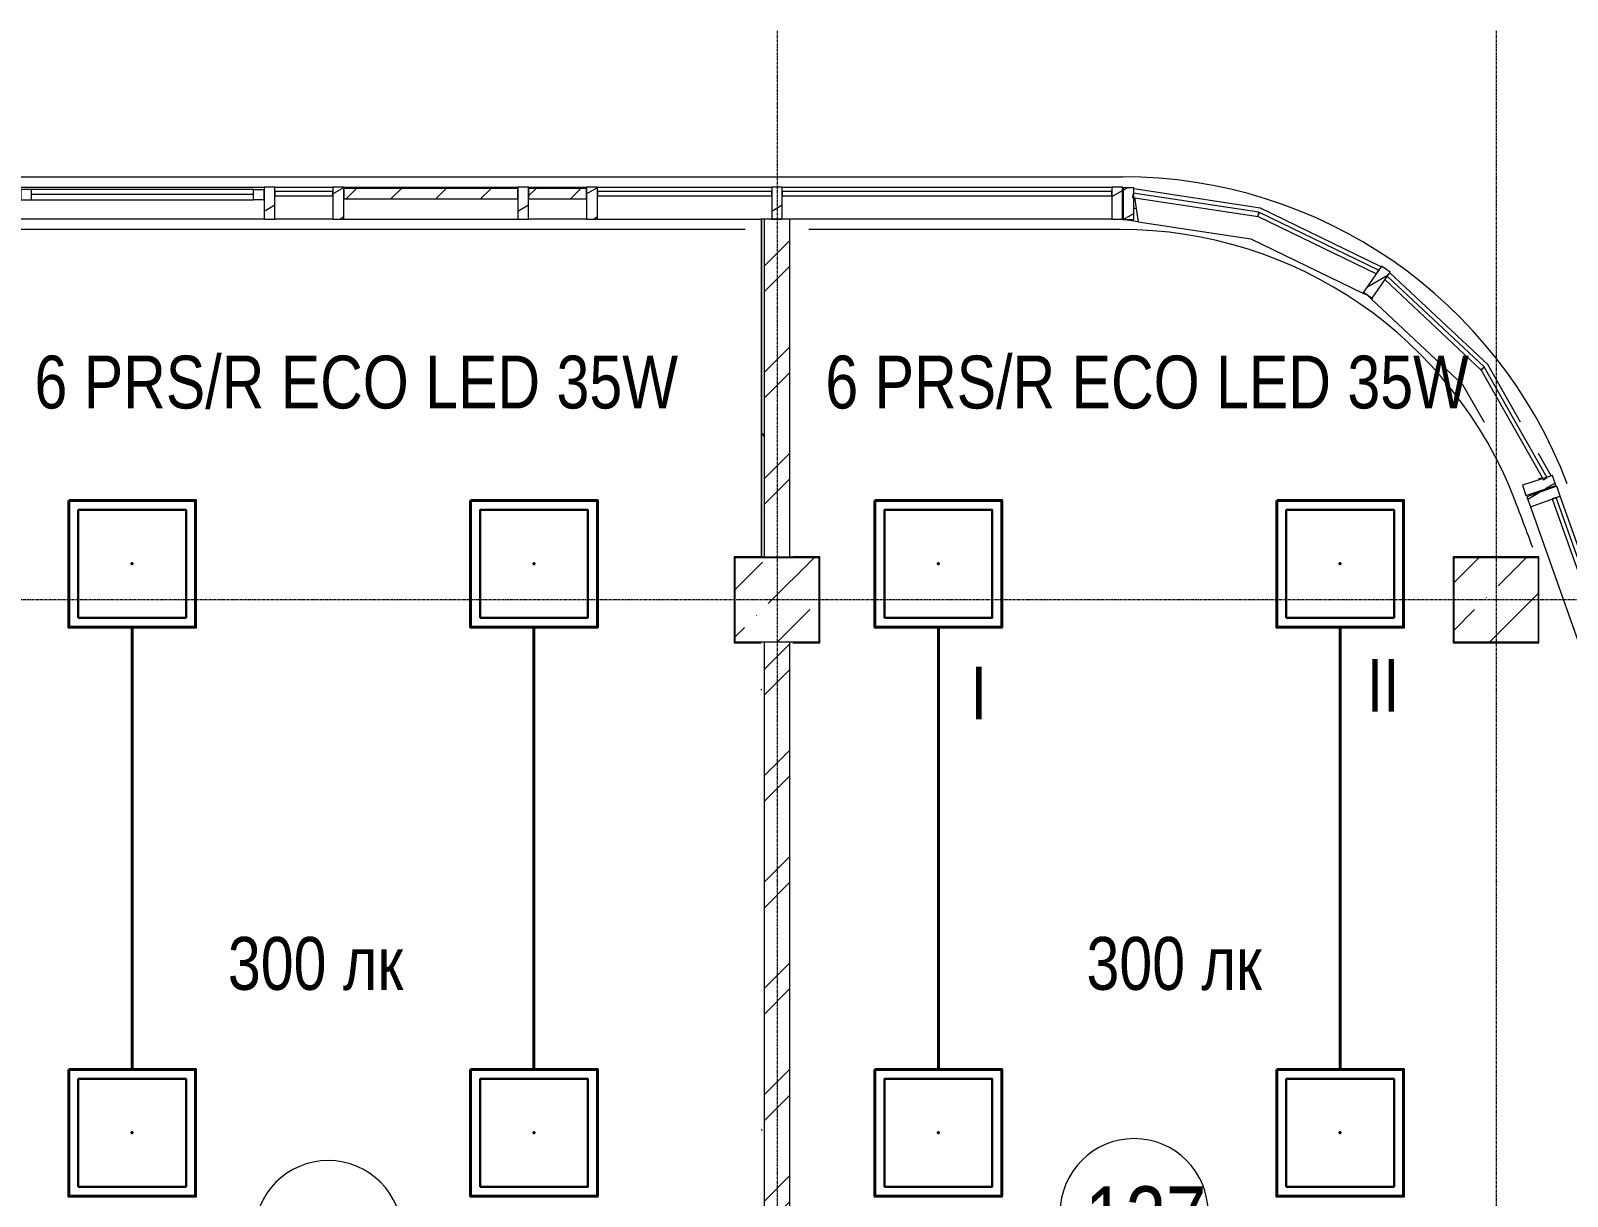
# Model space of a CAD drawing. Header units: metres. Extents: x 14298 to 227756, y -64870 to 286334.
# Drawn here: x 80534 to 87799, y -43606 to -38095 of the extents above; entities that cross this region are included whole.
import ezdxf

# ---------------------------------------------------------------- set-up
doc = ezdxf.new("R2010")
doc.units = ezdxf.units.M
doc.linetypes.add('ADSK_Линия сетки', pattern=[21, 12, -3, 3, -3])
for name, color, linetype, lineweight in [('A-AREA-IDEN', 7, 'Continuous', 9), ('A-DETL-MBND', 7, 'Continuous', 5), ('A-FLOR', 7, 'Continuous', 5), ('A-GLAZ', 7, 'Continuous', 5), ('A-GLAZ-CURT', 7, 'Continuous', 5), ('A-GLAZ-CWMG', 7, 'Continuous', 5), ('A-WALL', 7, 'Continuous', 5), ('A-WALL-PATT', 7, 'Continuous', 18), ('nadpisi', 84, 'Continuous', 13), ('S-COLS', 7, 'Continuous', 5), ('S-GRID', 7, 'Continuous', 9), ('раб осв', 7, 'Continuous', 40), ('ЭЛ', 250, 'Continuous', 50)]:
    doc.layers.add(name, color=color, linetype=linetype, lineweight=lineweight)
doc.styles.add('Arial', font='arial.ttf', dxfattribs={"width": 0.8, "height": 2.5})
doc.styles.add('GOST Common_I_1', font='ARIALN.TTF', dxfattribs={"height": 300})
pattern_1 = [(45, (0, 0), (84.19025, 308.69666), [396.875, -79.375, 3.353, -76.022])]
pattern_2 = [(45, (0, 0), (-106.06602, 106.06602), [])]
pattern_3 = [(30, (0, 0), (-60, 103.92305), [])]
pattern_4 = [(0, (0, 0), (812.8, 203.2), [33.528, -576.072, 33.528, -576.072, -3251.2]), (0, (0, 0), (812.8, 203.2), [-1219.2, 33.528, -1185.672, 33.528, -576.072, -1422.4]), (0, (0, 0), (812.8, 203.2), [-3048, 33.528, -372.872, 33.528, -982.472]), (120, (304.8, 101.6), (-582.37636, 602.30545), [33.528, -576.072, 33.528, -576.072, -3251.2]), (120, (304.8, 101.6), (-582.37636, 602.30545), [-1219.2, 33.528, -1185.672, 33.528, -576.072, -1422.4]), (120, (304.8, 101.6), (-582.37636, 602.30545), [-3048, 33.528, -372.872, 33.528, -982.472]), (240, (406.4, 508), (-230.42364, -805.50545), [33.528, -576.072, 33.528, -576.072, -3251.2]), (240, (406.4, 508), (-230.42364, -805.50545), [-1219.2, 33.528, -1185.672, 33.528, -576.072, -1422.4]), (240, (406.4, 508), (-230.42364, -805.50545), [-3048, 33.528, -372.872, 33.528, -982.472])]

# ---------------------------------------------------------------- blocks, each defined once
blk = doc.blocks.new('КДП АПК - КР_rvt-1-1 этаж')
at = {"layer": 'S-COLS', "lineweight": 13}
h = blk.add_hatch(dxfattribs=at)
h.set_pattern_fill('FP_125', color=256, style=0, pattern_type=2)
h.set_pattern_definition(pattern_1)
h.paths.add_polyline_path([(83862.7, -40345.6), (84262.7, -40345.6), (84262.7, -39945.6), (83862.7, -39945.6)], flags=0)
h = blk.add_hatch(dxfattribs=at)
h.set_pattern_fill('FP_125', color=256, style=0, pattern_type=2)
h.set_pattern_definition(pattern_1)
h.paths.add_polyline_path([(87353.6, -40345.6), (87662.7, -40345.6), (87662.7, -39945.6), (87262.7, -39945.6), (87262.7, -40345.6)], flags=0)
at = {"layer": 'A-FLOR', "lineweight": 13}
for p, q in [((83912.7, -38395.6), (78212.7, -38395.6)), ((85686, -38395.6), (84212.7, -38395.6))]:
    blk.add_line(p, q, dxfattribs=at)
for centre, radius, start, end in [((85686, -40395.6), 2000, 20.99354, 90), ((65363.6, -48145.6), 23750, 20.31836, 20.8845)]:
    blk.add_arc(centre, radius, start, end, dxfattribs=at)
at = {"layer": 'S-COLS', "lineweight": 13}
for p, q in [((84262.7, -39945.6), (83862.7, -39945.6)), ((83862.7, -39945.6), (83862.7, -40345.6)), ((84262.7, -40345.6), (84262.7, -39945.6)), ((87662.7, -39945.6), (87262.7, -39945.6)), ((87262.7, -39945.6), (87262.7, -40345.6)), ((87662.7, -40345.6), (87662.7, -39945.6)), ((83862.7, -40345.6), (84262.7, -40345.6)), ((87262.7, -40345.6), (87662.7, -40345.6))]:
    blk.add_line(p, q, dxfattribs=at)
blk = doc.blocks.new('Системная панель - Сплошная-1172247-1 этаж')
at = {"layer": 'A-GLAZ-CURT'}
h = blk.add_hatch(dxfattribs=at)
h.set_pattern_fill('FP_3', color=256, style=0, pattern_type=2)
h.set_pattern_definition(pattern_2)
h.paths.add_polyline_path([(82837.7, -38890.6), (82837.7, -38840.6), (82014.3, -38840.6), (82014.3, -38890.6), (82593.7, -38890.6)], flags=0)
at = {"layer": 'A-GLAZ-CURT', "lineweight": 13}
for p, q in [((82837.7, -38840.6), (82014.3, -38840.6)), ((82014.3, -38840.6), (82014.3, -38890.6)), ((82837.7, -38890.6), (82837.7, -38840.6)), ((82014.3, -38890.6), (82837.7, -38890.6))]:
    blk.add_line(p, q, dxfattribs=at)
blk = doc.blocks.new('Системная панель - С остеклением-1172246-1 этаж')
at = {"layer": 'A-GLAZ-CURT', "lineweight": 13}
for p, q in [((70837.7, -38855.6), (70014.3, -38855.6)), ((70014.3, -38855.6), (70014.3, -38875.6)), ((70837.7, -38875.6), (70837.7, -38855.6)), ((70014.3, -38875.6), (70837.7, -38875.6))]:
    blk.add_line(p, q, dxfattribs=at)
blk = doc.blocks.new('Системная панель - С остеклением-1173248-1 этаж')
at = {"layer": 'A-GLAZ-CURT', "lineweight": 13}
for p, q in [((778.9, 10), (-778.9, 10)), ((-778.9, 10), (-778.9, -10)), ((778.9, -10), (778.9, 10)), ((-778.9, -10), (778.9, -10))]:
    blk.add_line(p, q, dxfattribs=at)
blk = doc.blocks.new('M_Тент витража777 - M_Тент витража одинарное справо-2656251-1 этаж')
at = {"layer": 'A-GLAZ', "lineweight": 13}
for p, q in [((-575, -20), (-575, 30)), ((-575, 30), (-525, 30)), ((-575, 30), (-575, -20)), ((-525, 30), (-525, -20)), ((-525, 4.6), (525, 4.6)), ((525, 30), (525, -20)), ((575, 30), (525, 30)), ((575, -20), (575, 30)), ((575, -20), (575, 30)), ((-525, -20), (-575, -20)), ((525, -20), (575, -20))]:
    blk.add_line(p, q, dxfattribs=at)
at = {"layer": 'A-GLAZ'}
for p, q in [((525, 30), (-525, 30)), ((-525, -20), (525, -20))]:
    blk.add_line(p, q, dxfattribs=at)
blk = doc.blocks.new('Системная панель - Сплошная-1172245-1 этаж')
at = {"layer": 'A-GLAZ-CURT'}
h = blk.add_hatch(dxfattribs=at)
h.set_pattern_fill('FP_4', color=256, style=0, pattern_type=2)
h.set_pattern_definition(pattern_2)
h.paths.add_polyline_path([(83161.9, -38890.6), (83161.9, -38840.6), (82887.7, -38840.6), (82887.7, -38890.6)], flags=0)
at = {"layer": 'A-GLAZ-CURT', "lineweight": 13}
for p, q in [((83161.9, -38840.6), (82887.7, -38840.6)), ((82887.7, -38840.6), (82887.7, -38890.6)), ((83161.9, -38890.6), (83161.9, -38840.6)), ((82887.7, -38890.6), (83161.9, -38890.6))]:
    blk.add_line(p, q, dxfattribs=at)
blk = doc.blocks.new('Системная панель - С остеклением-1172248-1 этаж')
at = {"layer": 'A-GLAZ-CURT', "lineweight": 13}
for p, q in [((81961.9, -38855.6), (81687.7, -38855.6)), ((81687.7, -38855.6), (81687.7, -38875.6)), ((81961.9, -38875.6), (81961.9, -38855.6)), ((81687.7, -38875.6), (81961.9, -38875.6))]:
    blk.add_line(p, q, dxfattribs=at)
blk = doc.blocks.new('Прямоугольный импост - 50 x 150мм-V12-1 этаж')
at = {"layer": 'A-GLAZ-CWMG'}
h = blk.add_hatch(dxfattribs=at)
h.set_pattern_fill('FP_19', color=256, style=0, pattern_type=2)
h.set_pattern_definition([(150, (81662.65, 38865.64), (-60, -103.92305), [])])
h.paths.add_polyline_path([(25, -120), (-25, -120), (-25, 30), (25, 30)], flags=0)
at = {"layer": 'A-GLAZ-CWMG', "lineweight": 18}
for p, q in [((-25, 30), (25, 30)), ((-25, -120), (-25, 30)), ((25, 30), (25, -120)), ((25, -120), (-25, -120))]:
    blk.add_line(p, q, dxfattribs=at)
blk = doc.blocks.new('Прямоугольный импост - 50 x 150мм-V13-1 этаж')
at = {"layer": 'A-GLAZ-CWMG'}
h = blk.add_hatch(dxfattribs=at)
h.set_pattern_fill('FP_20', color=256, style=0, pattern_type=2)
h.set_pattern_definition([(150, (82862.65, 38865.64), (-60, -103.92305), [])])
h.paths.add_polyline_path([(25, -120), (-25, -120), (-25, 30), (25, 30)], flags=0)
at = {"layer": 'A-GLAZ-CWMG', "lineweight": 18}
for p, q in [((-25, 30), (25, 30)), ((-25, -120), (-25, 30)), ((25, 30), (25, -120)), ((25, -120), (-25, -120))]:
    blk.add_line(p, q, dxfattribs=at)
blk = doc.blocks.new('Прямоугольный импост - 50 x 150мм-V14-1 этаж')
at = {"layer": 'A-GLAZ-CWMG'}
h = blk.add_hatch(dxfattribs=at)
h.set_pattern_fill('FP_21', color=256, style=0, pattern_type=2)
h.set_pattern_definition([(150, (84062.65, 38865.64), (-60, -103.92305), [])])
h.paths.add_polyline_path([(25, -120), (-25, -120), (-25, 30), (25, 30)], flags=0)
at = {"layer": 'A-GLAZ-CWMG', "lineweight": 18}
for p, q in [((-25, 30), (25, 30)), ((-25, -120), (-25, 30)), ((25, 30), (25, -120)), ((25, -120), (-25, -120))]:
    blk.add_line(p, q, dxfattribs=at)
blk = doc.blocks.new('Прямоугольный импост - 50 x 150мм-1173076-1 этаж')
at = {"layer": 'A-GLAZ-CWMG'}
h = blk.add_hatch(dxfattribs=at)
h.set_pattern_fill('FP_22', color=256, style=0, pattern_type=2)
h.set_pattern_definition([(30, (-85695.54, 38865.64), (-60, 103.92305), [])])
h.paths.add_polyline_path([(0, -120), (0, 30), (-50, 30), (-50, -120)], flags=0)
at = {"layer": 'A-GLAZ-CWMG', "lineweight": 18}
for p, q in [((-50, 30), (-50, -120)), ((0, 30), (-50, 30)), ((0, -120), (0, 30)), ((-50, -120), (0, -120))]:
    blk.add_line(p, q, dxfattribs=at)
blk = doc.blocks.new('Прямоугольный импост - 50 x 150мм-999285-1 этаж')
at = {"layer": 'A-GLAZ-CWMG'}
for p, q in [((70887.7, -38835.7), (72037.7, -38835.7)), ((72037.7, -38985.7), (70887.7, -38985.7))]:
    blk.add_line(p, q, dxfattribs=at)
blk = doc.blocks.new('Прямоугольный импост - 50 x 150мм-1009449-1 этаж')
at = {"layer": 'A-GLAZ-CWMG'}
for p, q in [((84087.7, -38835.7), (85645.5, -38835.7)), ((85645.5, -38985.7), (84122.7, -38985.7))]:
    blk.add_line(p, q, dxfattribs=at)
blk = doc.blocks.new('Системная панель - С остеклением-1173254-1 этаж')
at = {"layer": 'A-GLAZ-CURT', "lineweight": 13}
for p, q in [((550, 10), (-550, 10)), ((-550, 10), (-550, -10)), ((550, -10), (550, 10)), ((-550, -10), (550, -10))]:
    blk.add_line(p, q, dxfattribs=at)
blk = doc.blocks.new('Прямоугольный импост - 50 x 150мм-1003193-1 этаж')
at = {"layer": 'A-GLAZ-CWMG'}
for p, q in [((88133.3, -41332.5), (87766.5, -40295.5)), ((87625.1, -40345.6), (87991.8, -41382.5)), ((88133.3, -41332.5), (88114.4, -41339.2))]:
    blk.add_line(p, q, dxfattribs=at)
blk = doc.blocks.new('Прямоугольный импост - 50 x 150мм 2-1582386-1 этаж')
at = {"layer": 'A-GLAZ-CWMG'}
h = blk.add_hatch(dxfattribs=at)
h.set_pattern_fill('FP_37', color=256, style=0, pattern_type=2)
h.set_pattern_definition([(218.626, (90555.57, -25572.5), (74.9081, -93.74847), [])])
h.paths.add_polyline_path([(-71.3, 112.4), (-48.9, -35.9), (0.5, -28.5), (-21.9, 119.9)], flags=0)
at = {"layer": 'A-GLAZ-CWMG', "lineweight": 18}
for p, q in [((-21.9, 119.9), (-71.3, 112.4)), ((-71.3, 112.4), (-48.9, -35.9)), ((0.5, -28.5), (-21.9, 119.9)), ((-48.9, -35.9), (0.5, -28.5))]:
    blk.add_line(p, q, dxfattribs=at)
blk = doc.blocks.new('Системная панель - С остеклением-1582387-1 этаж')
at = {"layer": 'A-GLAZ-CURT', "lineweight": 13}
for p, q in [((300.2, 10), (-300.2, 10)), ((-300.2, 10), (-300.2, -10)), ((300.2, -10), (300.2, 10)), ((-300.2, -10), (300.2, -10))]:
    blk.add_line(p, q, dxfattribs=at)
blk = doc.blocks.new('Прямоугольный импост - 50 x 150мм 3-1173090-1 этаж')
at = {"layer": 'A-GLAZ-CWMG'}
h = blk.add_hatch(dxfattribs=at)
h.set_pattern_fill('FP_38', color=256, style=0, pattern_type=2)
h.set_pattern_definition([(269.616, (-78349.09, 56366.91), (119.9973, -0.80424), [])])
h.paths.add_polyline_path([(-29.5, 119.8), (0.4, -27.1), (-48.6, -37.1), (-78.5, 109.9)], flags=0)
at = {"layer": 'A-GLAZ-CWMG', "lineweight": 18}
for p, q in [((-78.5, 109.9), (-29.5, 119.8)), ((-48.6, -37.1), (-78.5, 109.9)), ((-29.5, 119.8), (0.4, -27.1)), ((0.4, -27.1), (-48.6, -37.1))]:
    blk.add_line(p, q, dxfattribs=at)
blk = doc.blocks.new('Прямоугольный импост - 50 x 150мм-1582382-1 этаж')
at = {"layer": 'A-GLAZ-CWMG'}
for p, q in [((86348.1, -38934.3), (85749.3, -38843.5)), ((85749.3, -38861.6), (85749.6, -38863.7)), ((85752.7, -38884.4), (85770, -38998.3)), ((85770, -38998.3), (86303.1, -39079.2))]:
    blk.add_line(p, q, dxfattribs=at)
blk = doc.blocks.new('Прямоугольный импост - 50 x 150мм-992006-1 этаж')
at = {"layer": 'A-GLAZ-CWMG'}
h = blk.add_hatch(dxfattribs=at)
h.set_pattern_fill('FP_39', color=256, style=0, pattern_type=2)
h.set_pattern_definition([(280.522, (67204.11, 69277.82), (117.98218, 21.91357), [])])
h.paths.add_polyline_path([(-50, 120), (-50, -30), (0, -30), (0, 120)], flags=0)
at = {"layer": 'A-GLAZ-CWMG', "lineweight": 18}
for p, q in [((0, 120), (-50, 120)), ((-50, 120), (-50, -30)), ((0, -30), (0, 120)), ((-50, -30), (0, -30))]:
    blk.add_line(p, q, dxfattribs=at)
blk = doc.blocks.new('Системная панель - С остеклением-1221584-1 этаж')
at = {"layer": 'A-GLAZ-CURT', "lineweight": 13}
for p, q in [((313, 10), (-313, 10)), ((-313, 10), (-313, -10)), ((313, -10), (313, 10)), ((-313, -10), (313, -10))]:
    blk.add_line(p, q, dxfattribs=at)
blk = doc.blocks.new('Прямоугольный импост - 50 x 150мм-1221578-1 этаж')
at = {"layer": 'A-GLAZ-CWMG'}
for p, q in [((87423.7, -39673.7), (86960.4, -39239.7)), ((86877.4, -39360.5), (86874.5, -39364.7)), ((86874.5, -39364.7), (87304.5, -39767.6))]:
    blk.add_line(p, q, dxfattribs=at)
blk = doc.blocks.new('Системная панель - С остеклением-1221036-1 этаж')
at = {"layer": 'A-GLAZ-CURT', "lineweight": 13}
for p, q in [((300, 10), (-300, 10)), ((-300, 10), (-300, -10)), ((300, -10), (300, 10)), ((-300, -10), (300, -10))]:
    blk.add_line(p, q, dxfattribs=at)
blk = doc.blocks.new('Прямоугольный импост - 50 x 150мм-1422384-1 этаж')
at = {"layer": 'A-GLAZ-CWMG'}
for p, q in [((87578.3, -39945.6), (87423.7, -39673.7)), ((87304.5, -39767.6), (87405.7, -39945.6)), ((87722.9, -40200.1), (87662.7, -40094.1)), ((87662.7, -40212.5), (87682.1, -40209.2)), ((87703.1, -40205.7), (87708.4, -40204.8))]:
    blk.add_line(p, q, dxfattribs=at)
blk = doc.blocks.new('Прямоугольный импост - 50 x 150мм-1582478-1 этаж')
at = {"layer": 'A-GLAZ-CWMG'}
for p, q in [((86919.2, -39211.4), (86348.1, -38934.3)), ((86303.1, -39079.2), (86833.3, -39336.4)), ((86833.3, -39336.4), (86836.2, -39332.2))]:
    blk.add_line(p, q, dxfattribs=at)
blk = doc.blocks.new('Прямоугольный импост - 50 x 150мм-V57-1 этаж')
at = {"layer": 'A-GLAZ-CWMG'}
h = blk.add_hatch(dxfattribs=at)
h.set_pattern_fill('FP_86', color=256, style=0, pattern_type=2)
h.set_pattern_definition([(295.495, (-93865.4, 16898.8), (108.31474, 51.65188), [])])
h.paths.add_polyline_path([(25, 120), (25, -30), (-25, -30), (-25, 120)], flags=0)
at = {"layer": 'A-GLAZ-CWMG', "lineweight": 18}
for p, q in [((-25, -30), (-25, 120)), ((-25, 120), (25, 120)), ((25, 120), (25, -30)), ((25, -30), (-25, -30))]:
    blk.add_line(p, q, dxfattribs=at)
blk = doc.blocks.new('ПСС_Марка_помещения - Имя_2_5мм-224473-1 этаж')
at = {"layer": 'A-AREA-IDEN'}
for start, end in [(360, 180), (180, 360)]:
    blk.add_arc((-0.074, 0.039), 3.5, start, end, dxfattribs=at)
blk = doc.blocks.new('ARS.R UNI LED')
at = {"color": 5, "lineweight": 30, "ltscale": 100}
blk.add_lwpolyline([(2913222.7, 2072748.5), (2913732.7, 2072748.5), (2913732.7, 2073258.5), (2913222.7, 2073258.5)], close=True, dxfattribs=at)
at = {"color": 0, "lineweight": 40, "ltscale": 100}
blk.add_point((2913477.7, 2073003.5), dxfattribs=at)
at = {"layer": 'ЭЛ', "color": 5, "lineweight": 40, "ltscale": 10}
blk.add_lwpolyline([(2913177.7, 2073303.5), (2913777.7, 2073303.5), (2913777.7, 2072703.5), (2913177.7, 2072703.5)], close=True, dxfattribs=at)

msp = doc.modelspace()

# ---------------------------------------------------------------- hatches: boundary and pattern name
at = {"layer": 'A-GLAZ-CWMG', "lineweight": 15}
h = msp.add_hatch(dxfattribs=at)
h.set_pattern_fill('FP_5', color=256, style=0, pattern_type=2)
h.set_pattern_definition(pattern_3)
h.paths.add_polyline_path([(81961.9076, -38985.6677), (82014.3111, -38985.6677), (82014.3111, -38835.6677), (81961.9076, -38835.6677)], flags=0)
h = msp.add_hatch(dxfattribs=at)
h.set_pattern_fill('FP_5', color=256, style=0, pattern_type=2)
h.set_pattern_definition(pattern_3)
h.paths.add_polyline_path([(83161.9076, -38985.6677), (83214.3111, -38985.6677), (83214.3111, -38835.6677), (83161.9076, -38835.6677)], flags=0)
at = {"layer": 'A-WALL-PATT', "lineweight": 15}
h = msp.add_hatch(dxfattribs=at)
h.set_pattern_fill('FP_81', color=256, style=0, pattern_type=2)
h.set_pattern_definition(pattern_4)
h.paths.add_polyline_path([(84002.6532, -40585.6443), (84002.6532, -38985.6443), (83990.6532, -38985.6443), (83990.6532, -40585.6443)], flags=0)
h = msp.add_hatch(dxfattribs=at)
h.set_pattern_fill('FP_1', color=256, style=0, pattern_type=2)
h.set_pattern_definition([(45, (0, 0), (-251.4472, 251.4472), []), (45, (0, 381), (-251.4472, 251.4472), [])])
h.paths.add_polyline_path([(84002.6532, -40585.6443), (84122.6532, -40585.6443), (84122.6532, -38985.6443), (84002.6532, -38985.6443), (84002.6532, -40440.1735)], flags=0)
h = msp.add_hatch(dxfattribs=at)
h.set_pattern_fill('FP_81', color=256, style=0, pattern_type=2)
h.set_pattern_definition(pattern_4)
h.paths.add_polyline_path([(83862.6532, -40988.6443), (83862.6532, -40585.6443), (83859.6532, -40585.6443), (83859.6532, -40988.6443)], flags=0)
h = msp.add_hatch(dxfattribs=at)
h.set_pattern_fill('FP_81', color=256, style=0, pattern_type=2)
h.set_pattern_definition(pattern_4)
h.paths.add_polyline_path([(83987.6532, -47085.6443), (83990.6532, -47085.6443), (83990.6532, -46175.6443), (83987.6532, -46175.6443), (83987.6532, -47082.6443)], flags=0)
h.paths.add_polyline_path([(83987.6532, -45165.6443), (83990.6532, -45165.6443), (83990.6532, -40985.6443), (83987.6532, -40985.6443), (83987.6532, -43280.8435)], flags=0)
h = msp.add_hatch(dxfattribs=at)
h.set_pattern_fill('FP_1', color=256, style=0, pattern_type=2)
h.set_pattern_definition([(45, (21800, 280), (-251.4472, 251.4472), []), (45, (21800, 661), (-251.4472, 251.4472), [])])
h.paths.add_polyline_path([(84122.6532, -47085.6443), (84122.6532, -40985.6443), (84002.6532, -40985.6443), (84002.6532, -47085.6443)])
h = msp.add_hatch(dxfattribs=at)
h.set_pattern_fill('FP_81', color=256, style=0, pattern_type=2)
h.set_pattern_definition(pattern_4)
h.paths.add_polyline_path([(87665.6532, -40988.6443), (87665.6532, -40985.6443), (87262.6532, -40985.6443), (87262.6532, -40988.6443)], flags=0)

# ---------------------------------------------------------------- linework, layer by layer
at = {"layer": 'A-DETL-MBND', "lineweight": 15}
for p, q in [((79287.6532, -38785.6443), (85695.5434, -38785.6443)), ((82014.3111, -38835.6677), (82837.6532, -38835.6677)), ((83214.3111, -38835.6677), (84037.6532, -38835.6677)), ((82014.3111, -38985.6677), (82837.6532, -38985.6677)), ((83214.3111, -38985.6677), (83987.6532, -38985.6677)), ((87662.4578, -40585.1131), (87664.0924, -40589.5575))]:
    msp.add_line(p, q, dxfattribs=at)
for radius, start, end in [(2250, 20.76163247, 90), (2100, 89.89878697, 90), (2100, 88.21642866, 88.53332736)]:
    msp.add_arc((85695.5434, -41035.6443), radius, start, end, dxfattribs=at)
at = {"layer": 'A-FLOR', "lineweight": 15}
for p, q in [((85769.9597, -38998.3304), (85686.491, -38985.6677)), ((86856.0444, -39347.4461), (86833.2941, -39336.4095)), ((86874.4978, -39364.7337), (86856.0444, -39347.4461)), ((84122.6532, -40585.6443), (84137.6532, -40585.6443)), ((84137.6532, -40985.6443), (84122.6532, -40985.6443))]:
    msp.add_line(p, q, dxfattribs=at)
at = {"layer": 'A-GLAZ-CWMG', "lineweight": 15}
for p, q in [((81687.6532, -38835.6677), (81961.9076, -38835.6677)), ((82014.3111, -38835.6677), (81961.9076, -38835.6677)), ((81961.9076, -38835.6677), (81961.9076, -38985.6677)), ((82014.3111, -38985.6677), (82014.3111, -38835.6677)), ((82887.6532, -38835.6677), (83161.9076, -38835.6677)), ((83214.3111, -38835.6677), (83161.9076, -38835.6677)), ((83161.9076, -38835.6677), (83161.9076, -38985.6677)), ((83214.3111, -38985.6677), (83214.3111, -38835.6677)), ((81961.9076, -38985.6677), (81687.6532, -38985.6677)), ((81961.9076, -38985.6677), (82014.3111, -38985.6677)), ((83161.9076, -38985.6677), (82887.6532, -38985.6677)), ((83161.9076, -38985.6677), (83214.3111, -38985.6677))]:
    msp.add_line(p, q, dxfattribs=at)
at = {"layer": 'A-WALL', "lineweight": 15}
for p, q in [((83987.6532, -38985.6443), (83987.6532, -40582.6443)), ((84002.6532, -38985.6443), (83987.6532, -38985.6443)), ((83990.6532, -40585.6443), (83990.6532, -38985.6443)), ((84122.6532, -38985.6443), (84002.6532, -38985.6443)), ((84002.6532, -40585.6443), (84002.6532, -38985.6443)), ((84122.6532, -40585.6443), (84122.6532, -38985.6443)), ((83987.6532, -40582.6443), (83859.6532, -40582.6443)), ((83859.6532, -40582.6443), (83859.6532, -40988.6443)), ((83862.6532, -40585.6443), (84122.6532, -40585.6443)), ((83862.6532, -40985.6443), (83862.6532, -40585.6443)), ((84265.6532, -40582.6443), (84137.6532, -40582.6443)), ((84137.6532, -40585.6443), (84262.6532, -40585.6443)), ((84262.6532, -40585.6443), (84262.6532, -40985.6443)), ((84265.6532, -40988.6443), (84265.6532, -40582.6443)), ((87665.6532, -40582.6443), (87259.6532, -40582.6443)), ((87259.6532, -40582.6443), (87259.6532, -40988.6443)), ((87262.6532, -40585.6443), (87662.6532, -40585.6443)), ((87262.6532, -40985.6443), (87262.6532, -40585.6443)), ((87662.6532, -40585.6443), (87662.6532, -40985.6443)), ((87665.6532, -40988.6443), (87665.6532, -40582.6443)), ((83859.6532, -40988.6443), (83987.6532, -40988.6443)), ((84122.6532, -40985.6443), (83862.6532, -40985.6443)), ((84002.6532, -47085.6443), (84002.6532, -40985.6443)), ((84122.6532, -47085.6443), (84122.6532, -40985.6443)), ((84262.6532, -40985.6443), (84137.6532, -40985.6443)), ((84137.6532, -40988.6443), (84265.6532, -40988.6443)), ((87259.6532, -40988.6443), (87665.6532, -40988.6443)), ((87662.6532, -40985.6443), (87262.6532, -40985.6443))]:
    msp.add_line(p, q, dxfattribs=at)
at = {"layer": 'S-GRID', "linetype": 'ADSK_Линия сетки', "lineweight": 15}
for p, q in [((84062.6532, -38095.4453), (84062.6532, -64052.4737)), ((87462.6532, -38095.4453), (87462.6532, -64052.4737)), ((95458.7083, -40785.6443), (29247.2594, -40785.6443))]:
    msp.add_line(p, q, dxfattribs=at)
at = {"layer": 'раб осв', "color": 0, "lineweight": 40}
for points in [[(81013.258, -40915.6417), (81013.258, -43005.6417)], [(82913.258, -43005.6417), (82913.258, -40915.6417)], [(84825.4726, -40915.6417), (84825.4726, -43005.6417)], [(86725.4726, -43005.6417), (86725.4726, -40915.6417)]]:
    msp.add_lwpolyline(points, dxfattribs=at)

# ---------------------------------------------------------------- block references
at = {"lineweight": 13}
msp.add_blockref('КДП АПК - КР_rvt-1-1 этаж', (0, -639.2559), dxfattribs=at)
at = {"layer": 'A-AREA-IDEN', "lineweight": 15, "xscale": 99.99999999999993, "yscale": 99.99999999999993, "zscale": 99.99999999999993}
for p in [(85758.743, -43687.1888), (81947.841, -43791.0203)]:
    msp.add_blockref('ПСС_Марка_помещения - Имя_2_5мм-224473-1 этаж', p, dxfattribs=at)
at = {"layer": 'A-GLAZ', "lineweight": 15, "rotation": 180}
msp.add_blockref('M_Тент витража777 - M_Тент витража одинарное справо-2656251-1 этаж', (81062.6532, -38865.6443), dxfattribs=at)
at = {"layer": 'A-GLAZ-CURT', "lineweight": 15}
for name, p in [('Системная панель - С остеклением-1172248-1 этаж', (0, 0)), ('Системная панель - Сплошная-1172247-1 этаж', (0, 0)), ('Системная панель - Сплошная-1172245-1 этаж', (0, 0)), ('Системная панель - С остеклением-1172246-1 этаж', (13200, 0))]:
    msp.add_blockref(name, p, dxfattribs=at)
for name, p, rotation in [('Системная панель - С остеклением-1173248-1 этаж', (84866.5983, -38865.6443), 180), ('Системная панель - С остеклением-1582387-1 этаж', (86042.3381, -38918.2552), 351.3736482940741), ('Системная панель - С остеклением-1221584-1 этаж', (86620.7286, -39099.888), 334.120944882221), ('Системная панель - С остеклением-1221584-1 этаж', (87171.4648, -39478.4751), 316.8682414703664), ('Системная панель - С остеклением-1221036-1 этаж', (87548.1079, -39953.2307), 299.615538058514), ('Системная панель - С остеклением-1173254-1 этаж', (87921.6165, -40824.016), 289.4775356465812)]:
    msp.add_blockref(name, p, dxfattribs=dict(at, rotation=rotation))
at = {"layer": 'A-GLAZ-CWMG', "lineweight": 15}
for name, p in [('Прямоугольный импост - 50 x 150мм-999285-1 этаж', (9600, 0)), ('Прямоугольный импост - 50 x 150мм-1009449-1 этаж', (0, 0)), ('Прямоугольный импост - 50 x 150мм-1173076-1 этаж', (85695.5434, -38865.6443)), ('Прямоугольный импост - 50 x 150мм-1582382-1 этаж', (0, 0)), ('Прямоугольный импост - 50 x 150мм-1582478-1 этаж', (0, 0)), ('Прямоугольный импост - 50 x 150мм-1221578-1 этаж', (0, 0)), ('Прямоугольный импост - 50 x 150мм-1422384-1 этаж', (0, 0)), ('Прямоугольный импост - 50 x 150мм-1003193-1 этаж', (0, 0))]:
    msp.add_blockref(name, p, dxfattribs=at)
at = {"layer": 'A-GLAZ-CWMG', "lineweight": 15, "extrusion": (0, 0, -1)}
for name, p in [('Прямоугольный импост - 50 x 150мм-V12-1 этаж', (-81662.6532, -38865.6443)), ('Прямоугольный импост - 50 x 150мм-V13-1 этаж', (-82862.6532, -38865.6443)), ('Прямоугольный импост - 50 x 150мм-V14-1 этаж', (-84062.6532, -38865.6443))]:
    msp.add_blockref(name, p, dxfattribs=at)
at = {"layer": 'A-GLAZ-CWMG', "lineweight": 15}
for name, p, rotation in [('Прямоугольный импост - 50 x 150мм 2-1582386-1 этаж', (85695.5434, -38865.6443), 171.3736482940742), ('Прямоугольный импост - 50 x 150мм-992006-1 этаж', (87721.5596, -40258.3682), 109.4775356465812)]:
    msp.add_blockref(name, p, dxfattribs=dict(at, rotation=rotation))
at = {"layer": 'A-GLAZ-CWMG', "lineweight": 15, "extrusion": (0, 0, -1)}
for name, p, rotation in [('Прямоугольный импост - 50 x 150мм-V57-1 этаж', (-86924.8137, -39247.4065), 214.505406823706), ('Прямоугольный импост - 50 x 150мм 3-1173090-1 этаж', (-87721.5596, -40258.3682), 240.384461941486)]:
    msp.add_blockref(name, p, dxfattribs=dict(at, rotation=rotation))
at = {"layer": 'раб осв', "color": 0, "lineweight": 40, "ltscale": 100}
for p in [(-2832464.4471, -2113619.1908), (-2830564.4471, -2113619.1908), (-2828652.2325, -2113619.1908), (-2826752.2325, -2113619.1908), (-2832464.4471, -2116309.1908), (-2830564.4471, -2116309.1908), (-2828652.2325, -2116309.1908), (-2826752.2325, -2116309.1908)]:
    msp.add_blockref('ARS.R UNI LED', p, dxfattribs=at)

# ---------------------------------------------------------------- texts
at = {"layer": 'A-AREA-IDEN', "lineweight": 15, "insert": (85519.0586, -43558.7289), "char_height": 300, "width": 577.215, "attachment_point": 1, "style": 'GOST Common_I_1'}
msp.add_mtext('127', dxfattribs=at)
at = {"layer": 'nadpisi', "color": 7, "char_height": 250, "style": 'Arial'}
for s, insert, width, attachment_point in [('6 PRS/R ECO LED 35W', (82072.9463, -39758.0634), 3236.76957, 5), ('6 PRS/R ECO LED 35W', (85812.7136, -39758.0634), 3236.76957, 5), ('I', (84978.0399, -41101.4264), 130.841471, 1), ('II', (86851.2594, -41065.0272), 130.841471, 1), ('300 лк', (81466.0047, -42379.7544), 1402.065175, 1), ('300 лк', (85526.0463, -42379.7544), 1402.065175, 1)]:
    msp.add_mtext(s, dxfattribs=dict(at, insert=insert, width=width, attachment_point=attachment_point))

doc.saveas('drawing.dxf')
